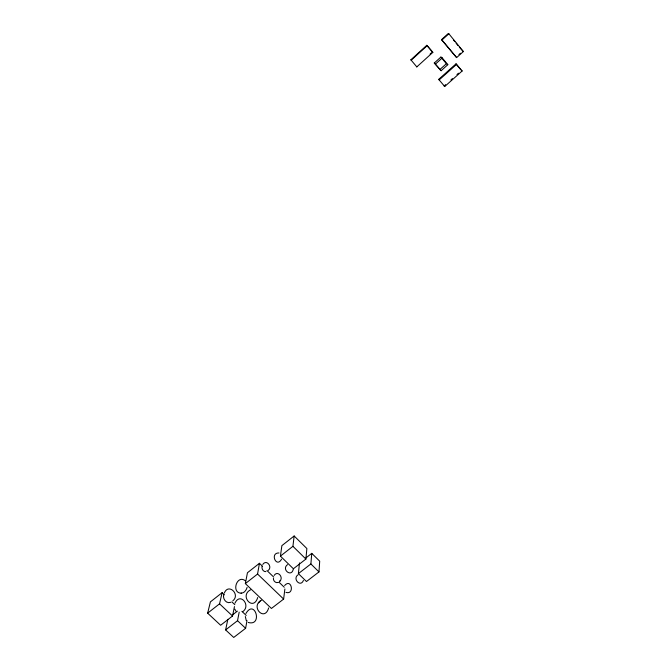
<?xml version="1.0" encoding="UTF-8"?>
<svg xmlns="http://www.w3.org/2000/svg" width="671" height="671" viewBox="0 0 671 671"><rect width="100%" height="100%" fill="white"/><g stroke="black" fill="none" stroke-linecap="round" stroke-linejoin="round"><path stroke-width="1.01" d="M245.318 616.515L246.274 620.616M262.051 566.29C261.531 568.748 263.116 571.885 265.934 571.633M223.703 594.565C222.504 598.775 226.177 604.085 230.79 602.306M299.492 562.894L298.385 573.63L306.471 581.522L318.977 571.91L319.706 561.191L311.763 553.357L306.043 557.811M298.385 573.63L310.883 563.959L311.763 553.357M305.901 559.06L306.873 548.534L294.15 535.986L281.879 545.64L280.419 556.116L293.395 568.765L305.901 559.06L292.925 546.311L294.15 535.986M262.453 566.198L259.442 563.296L247.448 572.74L245.351 583.602L271.42 608.463L283.632 599.077L284.881 588.987M245.351 583.602L257.563 574.032L259.442 563.296M227.838 619.35L225.615 629.91L233.718 637.45L245.62 628.299L246.995 620.633M225.615 629.91L237.526 620.7L239.186 612.153M224.357 594.8L222.109 592.678L210.409 601.887L207.641 613.16L220.625 625.255L232.535 616.012L234.456 606.576M207.641 613.16L219.551 603.833L222.109 592.678M293.261 569.285C291.474 577.823 281.032 569.226 287.565 564.613M268.66 607.943C264.525 622.478 249.889 606.114 261.505 600.243M257.714 597.517C253.386 612.044 238.96 595.63 250.577 589.817M247.096 587.393C246.341 590.17 244.244 593.189 241.074 593.147M234.967 603.154C240.168 591.705 251.407 605.745 242.667 611.709M245.921 613.495C254.905 598.255 263.141 626.563 248.253 622.47M281.594 559.144C276.427 568.631 269.541 552.669 278.968 552.963M224.299 593.122C228.283 582.638 240.713 594.456 232.845 600.788M279.69 581.321C284.101 577.656 277.685 569.889 274.154 575.416M303.443 580.423C300.541 587.821 292.12 578.696 298.025 574.804M284.63 585.531C291.566 577.639 294.888 595.227 285.938 592.367M262.789 564.428C266.437 558.851 272.829 566.852 268.207 570.459M258.486 602.86L259.425 601.853M259.526 601.736L260.306 600.897M279.581 581.438L280.285 580.675M416.817 66.899L410.87 59.803L426.798 45.309L432.845 52.372L416.817 66.899L416.423 66.471M427.259 45.594L411.222 60.18L410.87 59.803M441.552 39.623L448.236 33.55L448.849 33.76L463.359 51.566L456.624 57.605L441.552 39.623L456.624 57.605M442.114 39.874L448.849 33.76M430.077 54.099L431.587 52.724M434.305 62.999L440.897 57.052L442.256 57.941L447.817 64.701L441.115 70.723L434.305 62.999L441.115 70.723M435.554 63.988L442.256 57.941M439.782 69.625L446.374 63.703L447.817 64.701M458.939 54.569L460.423 53.235M444.73 86.517L438.691 79.371L456.003 63.862L462.16 70.975L444.73 86.517L444.152 85.963L445.661 84.621M456.666 64.273L439.228 79.883L438.691 79.371M450.929 79.924L452.439 78.574M456.951 74.548L458.461 73.206M280.419 556.116L292.925 546.311M232.72 614.753L237.4 611.122M278.272 582.42C275.697 583.435 273.156 580.885 273.391 578.327M241.459 593.172C230.849 593.34 236.746 574.015 245.351 580.784M463.359 51.566L459.375 47.222M461.472 70.522L462.16 70.975M432.845 52.372L426.798 45.309M219.551 603.833L232.535 616.012M237.526 620.7L245.62 628.299M231.847 601.862L234.842 604.688M241.904 611.348L246.232 615.433M257.563 574.032L283.632 599.077M266.966 570.56L273.726 577.085M278.993 582.168L284.252 587.251M310.883 563.959L318.977 571.91M440.897 57.052L446.374 63.703M456.003 63.862L460.86 69.784M453.479 39.983L454.795 41.594M456.104 43.196L458.067 45.611M236.083 611.298L234.791 609.109"/></g></svg>
